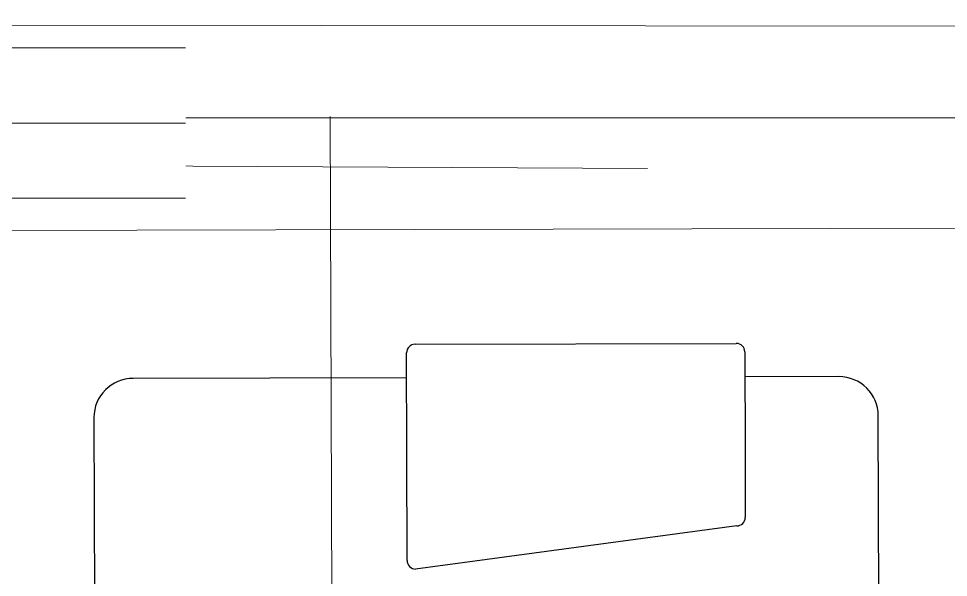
# Model space of a CAD drawing. Header units: inches. Extents: x 164.3 to 247.9, y 15.6 to 56.7.
# Drawn here: x 234.869 to 235.613, y 56.22 to 56.667 of the extents above; entities that cross this region are included whole.
import ezdxf

# ---------------------------------------------------------------- set-up
doc = ezdxf.new("R2010")
doc.units = ezdxf.units.IN
doc.header["$MEASUREMENT"] = 0
doc.set_wipeout_variables(frame=1)
doc.layers.get('0').update_dxf_attribs({"lineweight": 0})
for name, color, linetype, lineweight in [('WALL 1 100', 250, 'Continuous', 9), ('окно', 7, 'Continuous', 9), ('провода', 1, 'Continuous', 5)]:
    doc.layers.add(name, color=color, linetype=linetype, lineweight=lineweight)

# ---------------------------------------------------------------- blocks, each defined once
blk = doc.blocks.new('*U37')
blk.add_wipeout([(-69.25, 69.81), (69.25, 69.81), (69.25, -5), (-69.25, -5)]).dxf.layer = 'окно'
at = {"layer": 'окно'}
for p, q in [((-69.25, 64.81), (69.25, 64.81)), ((-69.25, 32.41), (69.25, 32.41)), ((-69.25, 0), (69.25, 0))]:
    blk.add_line(p, q, dxfattribs=at)

msp = doc.modelspace()

# ---------------------------------------------------------------- linework, layer by layer
at = {"color": 7, "linetype": 'ByBlock', "lineweight": -2}
for p, q in [((235.18629, 56.40624), (235.44345, 56.40687)), ((235.17973, 56.31872), (235.17953, 56.39946)), ((235.45023, 56.40011), (235.45043, 56.31937)), ((235.17958, 56.37947), (234.96059, 56.37894)), ((235.52559, 56.38031), (235.45028, 56.38013)), ((234.92928, 56.34748), (234.93038, 55.89383)), ((235.55994, 55.15622), (235.55705, 56.349)), ((235.17994, 56.23305), (235.17973, 56.31872)), ((235.45043, 56.31937), (235.45055, 56.26754)), ((235.4438, 56.26076), (235.18672, 56.2263))]:
    msp.add_line(p, q, dxfattribs=at)
for centre, radius, start, end in [((235.1863, 56.39948), 0.00677, 90.13875, 180.13875), ((235.44347, 56.4001), 0.00677, 0.13875, 90.13875), ((234.96067, 56.34755), 0.03139, 90.13875, 180.13875), ((235.52567, 56.34892), 0.03139, 0.13875, 90.13875), ((235.44379, 56.26752), 0.00676, 270.07524, 0.20227), ((235.18671, 56.23306), 0.00677, 180.13875, 270.13875)]:
    msp.add_arc(centre, radius, start, end, dxfattribs=at)
at = {"layer": 'WALL 1 100', "color": 0}
msp.add_lwpolyline([(246.89689, 56.65197), (228.08955, 56.66695)], dxfattribs=at)
at = {"layer": 'провода', "color": 1}
for p, q in [((235.37233, 56.54705), (228.09787, 56.58292)), ((246.82565, 56.58549), (233.87723, 56.58778)), ((235.12022, 56.09762), (235.11839, 56.5886))]:
    msp.add_line(p, q, dxfattribs=at)

# ---------------------------------------------------------------- next in the draw order: block references
at = {"layer": 'провода', "color": 7, "linetype": 'ByBlock', "lineweight": 0, "xscale": 0.001856447783394485, "yscale": 0.001856447783394485, "zscale": 0.001856447783394485, "rotation": 180}
msp.add_blockref('*U37', (234.8741, 56.64342), dxfattribs=at)

# ---------------------------------------------------------------- next in the draw order: linework, layer by layer
at = {"layer": 'WALL 1 100', "color": 0}
msp.add_lwpolyline([(233.96116, 56.49524), (246.74848, 56.52574)], dxfattribs=at)

doc.saveas('drawing.dxf')
